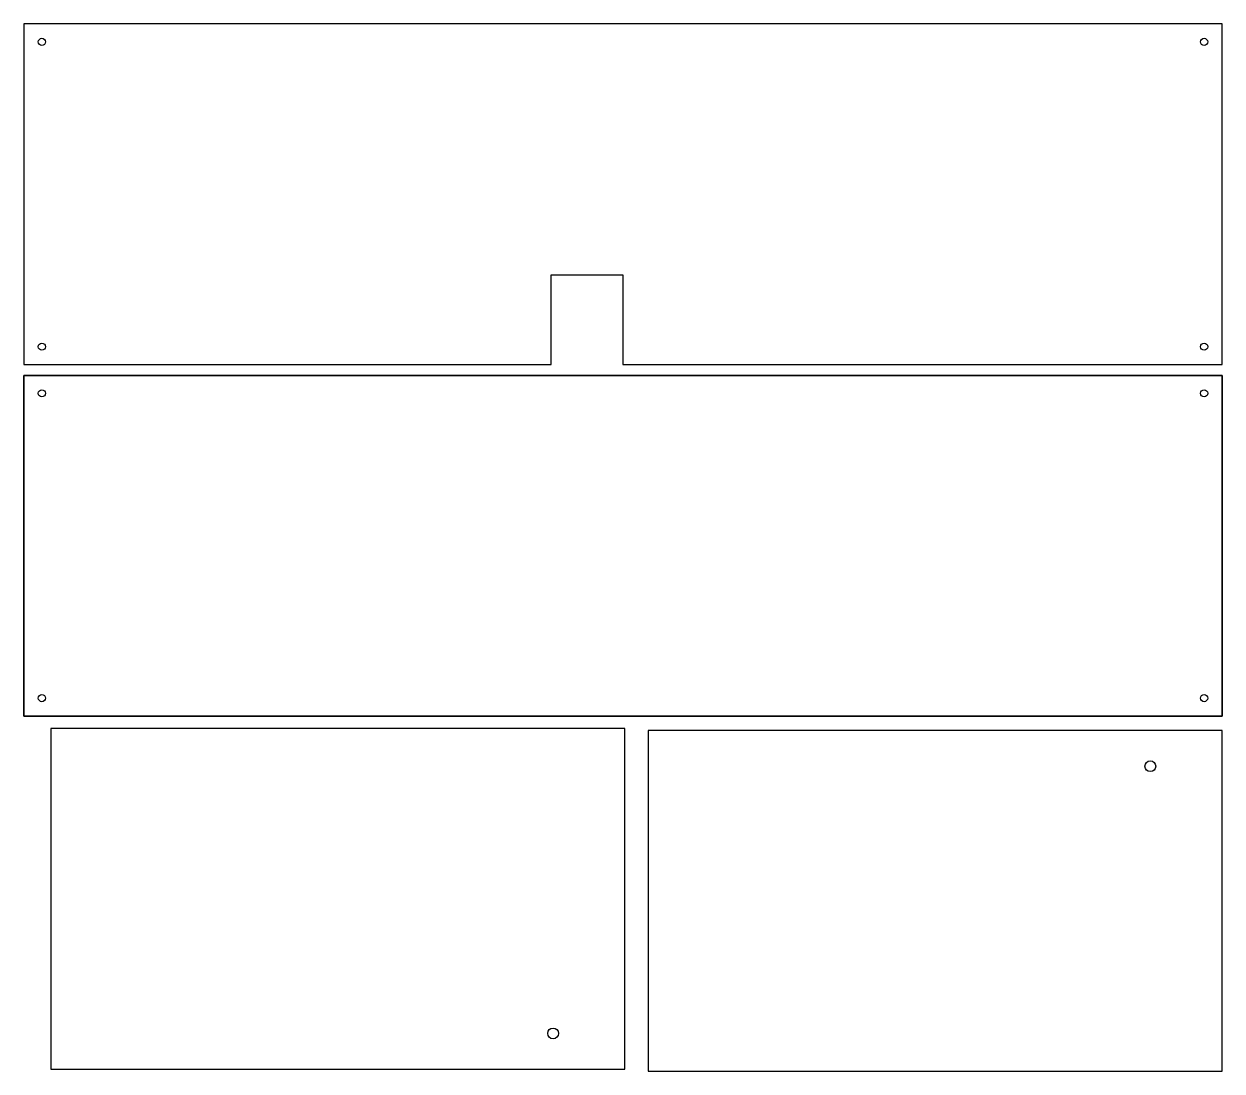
# Model space of a CAD drawing. Header units: millimetres. Extents: x -22 to 312, y -248 to 44.
import ezdxf

# ---------------------------------------------------------------- set-up
doc = ezdxf.new("R2010")
doc.units = ezdxf.units.MM
doc.layers.get('0').update_dxf_attribs({"linetype": 'CONTINUOUS'})

msp = doc.modelspace()

# ---------------------------------------------------------------- linework, layer by layer
for p, q in [((-22, -53.5), (312, -53.5)), ((-22, -148.5), (-22, -53.5)), ((312, -53.5), (312, -148.5)), ((312, -148.5), (-22, -148.5))]:
    msp.add_line(p, q)
for points in [[(312, 44.5), (-22, 44.5), (-22, -50.5), (125, -50.5), (125, -25.5), (145, -25.5), (145, -50.5), (312, -50.5)], [(312, -53.5), (-22, -53.5), (-22, -148.5), (312, -148.5)], [(145.5, -247), (145.5, -152), (-14.5, -152), (-14.5, -247)], [(312, -247.5), (312, -152.5), (152, -152.5), (152, -247.5)]]:
    msp.add_lwpolyline(points, close=True)
for centre, radius in [((-17, 39.5), 1), ((307, 39.5), 1), ((-17, -45.5), 1), ((307, -45.5), 1), ((-17, -58.5), 1), ((307, -58.5), 1), ((-17, -143.5), 1), ((307, -143.5), 1), ((292, -162.5), 1.5), ((125.5, -237), 1.5)]:
    msp.add_circle(centre, radius)

doc.saveas('drawing.dxf')
